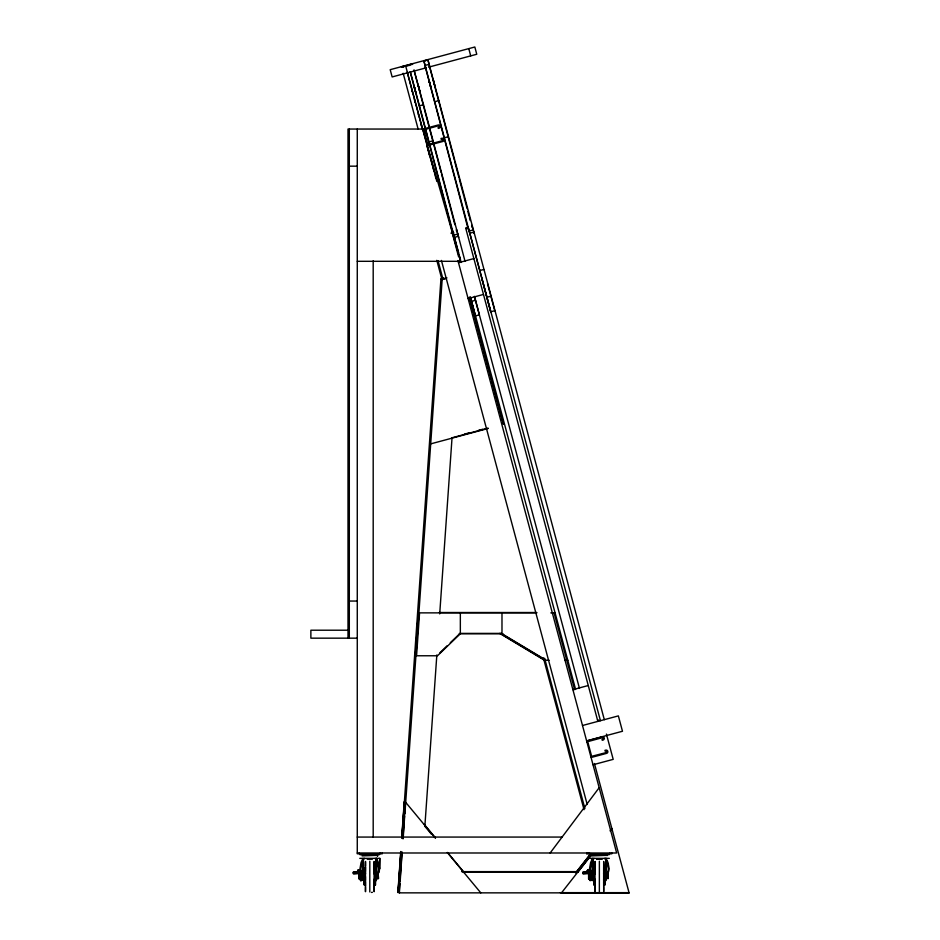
<?xml version="1.0" encoding="UTF-8"?>
<svg xmlns="http://www.w3.org/2000/svg" width="940" height="940" viewBox="0 0 940 940"><rect width="100%" height="100%" fill="white"/><g stroke="black" fill="none" stroke-linecap="round" stroke-linejoin="round"><path stroke-width="1.41" d="M359.75 875.974L359.75 877.208M359.75 876.245L359.762 874.541M362.264 880.451C364.25 880.392 362.934 874.517 361.794 873.166L363.016 875.739A8.73 8.707 -1.8 0 1 363.357 876.562A8.26 8.19 0.8 0 1 363.651 877.619L363.005 878.583A11.233 9.706 0.2 0 0 361.959 875.211A21.479 18.553 0.2 0 1 359.95 868.772L361.101 862.391L363.063 858.349M363.968 875.457L363.98 880.991L363.98 880.404M364.18 876.597L363.968 873.483M364.18 875.457L364.191 868.102M365.507 887.278L365.484 891.707L365.46 872.684M365.472 873.989L365.484 861.475L365.507 865.905M374.096 872.684L374.132 891.707L374.155 887.278M374.108 873.989L374.132 861.475L374.155 865.905M375.683 877.702L375.695 877.619A8.025 7.955 0.8 0 1 376.012 876.597C376.975 873.06 378.091 875.281 377.669 873.248L376.517 875.469A10.646 9.2 0.2 0 0 375.636 877.913L376.27 858.948M375.424 875.457L375.424 868.102L375.636 878.794M589.31 876.245L589.321 874.541M591.824 880.451C593.81 880.38 592.459 874.494 591.354 873.166L592.576 875.739A8.73 8.707 -1.8 0 1 592.917 876.562L592.928 876.597A8.26 8.19 0.8 0 1 593.211 877.619L593.211 880.557M592.576 877.619L591.824 880.38M593.528 875.457L593.528 880.991L593.539 880.404M593.739 875.457L593.739 868.102L593.751 872.778M595.02 872.684L595.02 880.498M595.02 873.989L595.043 861.475L595.067 865.905M603.656 872.684L603.656 880.498M603.668 873.989L603.692 861.475L603.703 865.905M605.195 877.725L605.195 873.483M604.972 875.457L604.984 868.102M605.865 877.208C605.63 887.149 606.312 872.508 605.583 876.55A8.025 7.955 0.8 0 0 605.254 877.619L605.854 878.583A10.869 9.388 0.2 0 1 606.982 875.211A20.257 17.496 0.2 0 0 608.415 872.109L608.591 871.556A21.35 18.448 0.2 0 0 609.167 868.772L607.992 862.415L605.995 858.349M605.854 878.641L605.865 875.563M606.523 875.41L606.523 878.959L606.523 875.41M359.762 878.266L359.762 878.959L359.75 876.938M364.18 878.794L364.191 885.081L364.18 877.725M364.18 874.388L364.18 873.483M365.472 871.556L365.495 866.856M374.108 871.556L374.132 866.856M375.424 878.794L375.424 885.081L375.424 877.725M375.647 879.699L376.294 878.583A10.869 9.388 0.2 0 1 377.434 875.211A20.257 17.496 0.2 0 0 378.867 872.109M376.305 877.772L376.305 880.568L377.339 859.466M589.31 875.657L589.31 877.208M589.321 878.266L589.31 878.959L589.31 876.938M593.751 880.404L593.739 885.081L593.739 877.737M593.739 874.388L593.739 872.343M593.539 872.778L593.528 872.191L593.739 880.839M595.02 871.556L595.043 866.856M595.067 887.278L595.043 891.707L595.02 879.194M603.668 871.556L603.68 866.856M603.703 887.278L603.692 891.707L603.668 879.194M604.984 878.794L604.984 885.081L604.972 877.725M604.984 873.483L605.195 878.794M369.82 861.228L369.796 891.954M375.424 872.778L375.436 872.343M376.305 878.641L376.305 878.266M599.368 861.228L599.356 891.954M377.539 855.635L377.492 856.175M607.099 855.635L607.099 855.565M364.191 880.839L364.18 880.404M365.495 886.326L365.472 881.626M374.132 886.326L374.108 879.194M375.436 880.839L375.424 880.404M595.043 886.326L595.02 881.626M603.692 886.326L603.668 881.626M604.984 880.839L604.984 880.404M377.539 855.6L377.539 856.175M359.773 858.349L379.784 858.349L379.619 868.772A21.35 18.448 0.2 0 1 379.043 871.556L378.867 872.109M379.784 858.349L379.607 868.772L378.432 862.415L376.447 858.349M375.636 876.585L376.294 858.349M375.683 875.234L375.859 870.182M605.195 876.597L605.842 858.349M605.466 868.642L605.818 858.948M605.854 876.597L606.817 860.829M397.89 892.507L400.745 851.511M401.674 838.327L404.235 801.726M398.29 888.982L400.851 852.357M401.979 836.248L440.954 278.804L443.751 278.064M398.149 892.507L399.065 879.323M399.265 876.397L399.982 866.151M400.193 863.214L400.91 852.968M402.132 835.402L402.755 826.613M402.954 823.687L404.494 801.726M415.339 655.415L418.335 612.516M401.991 851.863L399.124 892.859L629.083 892.859M402.907 838.68L405.469 802.079L435.232 837.94M399.382 892.847L399.935 883.471M400.193 881.144L402.085 852.709M403.166 838.68L404.647 816.084M404.905 813.793L442.188 279.157L446.958 277.887M436.841 654.933L424.856 826.331L431.46 834.227M439.709 613.914L452.011 438.122M590.062 875.352L590.485 877.255M360.055 877.255L360.02 875.81M592.576 876.938L592.047 877.819M357.682 871.404L356.671 873.366L353.264 873.707L360.619 873.683M357.74 871.286C358.422 874.188 351.372 872.661 353.992 873.072M587.053 871.968L586.231 873.366L582.823 873.707L589.897 873.695M587.124 871.827L586.278 873.107L583.27 873.072M589.462 877.643L589.521 875.657M605.854 875.916L607.216 873.248C607.686 875.493 606.582 872.966 605.936 875.739M362.37 877.619C363.451 875.798 363.263 883.118 363.698 879.405M357.764 870.381L358.892 869.923L356.565 872.708L353.252 872.978M376.517 875.469L376.952 874.717M587.324 870.381L588.499 869.9L586.114 872.708L583.916 872.884M360.561 877.831L360.619 880.592L361.289 880.592L361.277 877.807M376.822 855.377L362.088 855.905M606.382 855.377L591.636 855.905M550.147 852.991L599.168 787.697M364.356 858.349L361.794 863.073L360.737 868.772A21.738 18.777 0.2 0 0 361.994 873.683M592.623 858.349L590.661 862.391L589.498 868.772A21.479 18.553 0.2 0 0 591.507 875.211A11.233 9.706 0.2 0 1 592.564 878.583L593.258 878.583L592.835 859.09M593.915 858.349L591.354 863.073L590.285 868.772A21.738 18.777 0.2 0 0 591.554 873.683L591.683 873.942M357.788 872.132L359.339 872.144L353.181 872.144L356.613 872.438L358.281 870.087M590.755 870.205L590.79 873.295L590.191 872.062L582.741 872.214L586.172 872.438L587.829 870.087M575.55 873.002L590.849 853.497M576.49 872.003L589.991 854.789M561.497 892.859L592.082 853.837M610.072 830.889L611.87 828.598M577.736 872.343L592.118 853.99M358.528 873.084L360.619 873.025L360.549 872.332M439.897 652.76L447.17 645.757M450.284 642.749L459.625 633.748M360.819 877.525L360.49 875.316M357.964 870.91C360.02 870.041 357.623 871.556 357.952 870.135M587.524 870.91C589.58 870.041 587.183 871.556 587.512 870.135M423.822 61.347L427.865 59.667L429.122 64.331L425.091 65.412L423.858 60.865L490.704 311.786L494.746 310.705L487.566 283.704M401.521 67.081L412.331 63.791M425.115 60.771L427.7 59.667M412.637 64.308L401.439 66.799L409.723 65.353M401.58 67.316L404.271 66.599M426.079 67.845L392.145 76.939L390.194 69.677L474.829 47L476.768 54.262L428.581 67.175M461.023 262.483L419.452 105.809L423.482 104.728L414.07 70.195M434.809 101.696L438.851 100.615L427.853 59.667M423.916 133.786L426.607 133.057M429.039 141.893L433.07 140.812M444.409 137.769L448.439 136.688M597.875 721.391L465.735 228.22L468.308 227.527M452.199 232.814L458.579 256.702M451.094 233.437L453.773 232.709M453.809 235.153L457.851 234.072M469.178 231.029L473.208 229.947M454.396 237.35L458.438 236.269M469.765 233.226L473.795 232.145M458.497 262.707L473.866 258.582M440.93 279.192L443.715 278.452M442.164 279.544L446.347 278.428M479.741 270.544L483.771 269.463M468.108 298.556L483.477 294.443M471.492 301.376L475.522 300.295M486.849 297.252L490.892 296.182M470.447 297.627L475.335 315.911L479.377 314.829L474.477 296.382M464.419 434.151L468.613 433.023M478.413 430.403L482.608 429.274M451.694 437.864L488.072 428.111M430.673 443.88L488.036 428.499M572.895 689.643L588.264 685.53M582.506 725.504L618.367 715.892L622.48 731.261L586.619 740.873M593.023 764.772L613.197 759.367L606.418 734.081M359.068 872.144L357.987 872.273M588.569 872.156L587.347 872.261L588.781 872.25M587.171 872.696L588.534 872.931M590.097 872.332C590.073 879.241 588.675 881.086 590.766 880.439M372.393 892.33L371.429 892.436M361.136 873.812L360.502 873.848L361.136 873.812L361.277 880.545L361.195 870.652M590.696 873.812C589.368 872.966 592.235 878.712 590.837 880.545L590.837 875.034M358.669 872.25L358.539 872.297M353.181 872.814C355.896 872.602 365.272 873.072 358.833 872.026M582.741 872.814L586.748 872.696M587.688 872.12L587.759 872.109M358.951 872.156L358.728 872.167M588.44 873.107L589.885 873.037M360.807 880.463L360.537 872.755L361.195 872.743L356.613 872.438M360.42 880.439L360.549 872.849M587.759 872.238L587.982 872.167M355.038 872.261L356.143 872.12L355.073 872.297M356.354 872.25L357.459 872.109L356.401 872.285M361.207 872.402L361.207 873.096M585.702 872.191L584.598 872.132L585.702 872.32M587.018 872.179L585.914 872.12L587.018 872.32M590.755 872.402L586.172 872.438M588.405 872.696L590.755 872.743L590.825 880.38M361.265 880.38L360.619 880.592M349.316 166.168L357.271 166.168M357.271 261.308L460.553 261.308L422.683 129.05L348 129.05L348 638.166M349.316 601.048L357.271 601.048M439.203 612.516L536.67 612.516M536.822 612.868L419.569 612.868L416.573 655.768L437.5 655.768L460.341 633.748L460.341 612.868M550.828 612.868L555.14 612.868M348 630.211L310.87 630.211L310.87 638.166L357.271 638.166M459.554 633.395L501.713 633.395M459.331 633.748L502.947 633.748M549.113 660.268L546.234 660.268L501.984 633.748L501.984 612.868M564.964 660.268L567.842 660.268M357.271 837.07L562.096 837.07M586.807 853.779L586.807 852.991L586.807 853.779L611.823 853.779L611.834 852.991M359.985 854.718L379.278 854.718M589.874 854.718L609.155 854.718M589.321 858.349L609.343 858.349M367.235 859.184L372.357 859.184M600.272 859.184L596.783 859.184L598.204 859.184M600.495 859.184L601.905 859.184L600.495 859.184M461.599 871.627L576.925 871.627M462.832 871.979L578.171 871.968M560.299 892.648L627.897 892.648M561.544 893L629.13 893L594.433 763.503M357.306 852.991L616.664 852.991L457.921 260.556M590.167 880.428L590.191 872.402L590.766 873.096M593.152 880.568L592.541 880.475M471.774 226.869L471.856 225.33L473.149 230.1M465.735 228.22L468.696 228.996L600.448 720.698L597.476 719.923M456.405 230.982L456.488 229.454L457.78 234.225M451.353 232.603L453.327 233.12L458.649 252.954M500.75 633.395L544.989 659.927M500.903 633.748L545.153 660.268M499.669 633.395L543.919 659.915M590.132 875.422L590.167 875.445A3.654 2.232 0.1 0 0 590.32 875.657L590.626 876.597M424.328 824.486L435.49 837.94M447.581 852.51L464.313 872.684M447.322 852.51L480.798 892.859M604.749 858.349L607.322 863.084L608.403 868.772A20.88 18.036 0.2 0 1 606.511 874.717L606.077 875.469A10.646 9.2 0.2 0 0 605.195 877.913M375.189 858.349L377.774 863.084L378.844 868.772A20.88 18.036 0.2 0 1 376.952 874.717M591.801 874.188L592.576 875.739A11.221 9.694 0.2 0 1 593.234 877.702M362.253 874.188L363.028 875.739A11.221 9.694 0.2 0 1 363.674 877.702M429.697 67.069L429.51 66.376M429.345 81.439L430.297 84.941M429.944 83.977L431.155 88.548L429.345 81.768L430.027 84.001M410.181 71.851L426.278 132.693A409.687 1.069 75 0 1 452.446 232.086L452.457 230.535L453.75 235.305M415.75 92.543L413.835 85.399L414.423 87.244M419.792 91.121L417.983 84.353L419.628 90.546M429.839 67.104L429.662 66.411M415.492 91.603L415.75 92.202M429.369 65.306L429.58 66.117M425.327 66.388L425.855 68.338L425.397 67.163M430.779 86.762L430.544 85.881L430.966 87.502M429.498 82.344L429.709 83.096M413.964 85.892L415.398 90.875M422.777 129.567L407.208 72.051L422.601 129.614M421.132 124.644L421.696 126.783M434.562 84.8L435.291 87.49L433.352 80.229L434.304 83.86M469.119 231.181L467.862 226.528L467.815 227.962A409.687 1.069 75 0 0 441.647 128.58L425.315 66.94M418.312 114.187L418.958 116.595M411.838 89.958L412.437 91.803L411.861 89.97M468.778 48.622L470.717 55.883M438.851 100.615L604.314 719.664M473.478 231.346L474.019 233.39M469.448 232.427L469.988 234.471M481.68 277.829L490.704 311.786M423.482 104.728L465.065 261.402M474.477 296.546L579.463 688.35M458.109 235.458L458.661 237.503M410.334 71.886L419.452 105.809M459.402 255.786L460.541 260.039M470.411 296.887L575.586 689.384M414.552 88.09L414.798 89.03M414.657 88.113L414.117 86.468M454.079 236.539L454.619 238.584M469.448 297.158L503.464 423.987M554.071 612.868L574.657 689.725M469.413 297.545L503.429 424.375M405.563 65.553L407.514 72.815M427.171 145.794L434.01 171.292M434.762 174.135L435.902 178.377M427.136 146.546L429.674 156.04M414.423 99.71L415.174 102.507M403.166 73.25L418.194 129.309M441.412 260.427L587.195 804.487M438.028 260.697L442.928 278.969M544.613 658.247L584.903 808.623M436.795 260.345L441.694 278.616M543.379 657.894L584.046 809.693M429.369 65.965L445.689 127.499A409.687 1.069 75 0 1 454.279 159.964M414 70.089L430.32 131.612A409.687 1.069 75 0 1 433.316 142.939M470.447 297.463L475.335 315.911M591.812 859.783L592.564 878.583M362.323 861.228L363.005 878.583M592.846 858.948L593.199 872.79M363.322 860.323L363.533 868.642M363.275 859.09L363.698 878.583M605.195 880.04L605.195 880.991L605.195 879.405M365.46 876.585L365.46 880.498M364.168 876.585L364.168 878.783M609.719 852.98L609.719 853.779M605.431 853.92L605.431 854.718M604.314 853.92L604.314 854.718M599.332 853.92L599.332 854.718M588.898 852.991L588.898 853.779M382.274 852.98L382.286 853.779L357.271 853.779L357.271 129.05M380.16 852.98L380.16 853.779M375.871 853.92L375.871 854.718M374.755 853.92L374.755 854.718M373.192 260.803L373.192 837.07M369.784 853.92L369.784 854.718M359.339 852.98L359.339 853.779M349.316 129.05L349.316 638.166M454.655 161.398A409.687 1.069 75 0 1 458.955 177.684M459.296 178.964A409.687 1.069 75 0 1 463.702 195.696M464.043 196.989A409.687 1.069 75 0 1 467.121 208.715M467.803 211.347A409.687 1.069 75 0 1 469.095 216.294M469.471 217.751A409.687 1.069 75 0 1 470.212 220.559M586.924 742.001A1.21 1.21 0 0 1 587.664 740.72L602.188 736.831A1.668 1.668 0 0 1 604.232 738.006A1.668 1.668 0 0 1 603.045 740.05L602.246 740.274L602.023 739.463L603.421 738.652L602.611 737.606L587.735 741.648L591.624 756.324L606.594 752.47L606.77 751.166L605.16 751.166L604.937 750.355L605.748 750.144A1.668 1.668 0 0 1 607.792 751.318A1.668 1.668 0 0 1 606.617 753.363L592.094 757.252A1.21 1.21 0 0 1 590.813 756.524M433.681 144.325A409.687 1.069 75 0 1 441.13 172.49M441.495 173.853A409.687 1.069 75 0 1 443.927 183.089M444.268 184.358A409.687 1.069 75 0 1 454.843 224.684M436.853 181.455A409.687 1.069 75 0 1 435.772 177.46M435.032 174.734A409.687 1.069 75 0 1 432.741 166.309M432.4 165.041A409.687 1.069 75 0 1 427.371 146.511M359.092 875.974C359.092 885.88 359.103 868.889 359.092 875.974M376.964 875.974L376.964 878.959L376.964 874.541L376.964 875.974M588.652 875.974L588.652 878.959L588.652 874.224L588.652 875.974M605.854 875.41L605.854 876.245L605.865 875.41M375.647 879.405L375.636 880.568L375.636 879.405M375.647 880.04L375.636 880.991L375.636 880.04M423.776 129.849L427.794 144.584L442.658 140.624L442.822 139.308L441.213 139.308L441.001 138.497L441.8 138.286A1.668 1.668 0 0 1 443.845 139.461A1.668 1.668 0 0 1 442.67 141.517L428.147 145.406A1.21 1.21 0 0 1 426.866 144.666L422.977 130.143A1.21 1.21 0 0 1 423.717 128.862L438.24 124.973A1.668 1.668 0 0 1 440.284 126.16A1.668 1.668 0 0 1 439.098 128.204L438.298 128.416L438.075 127.605L439.474 126.806L438.674 125.749L423.787 129.814M412.331 91.779L412.096 90.898L412.343 91.779M608.016 878.583L607.757 873.789L608.016 878.583M378.456 878.583L378.197 873.777L378.456 878.583"/></g></svg>
